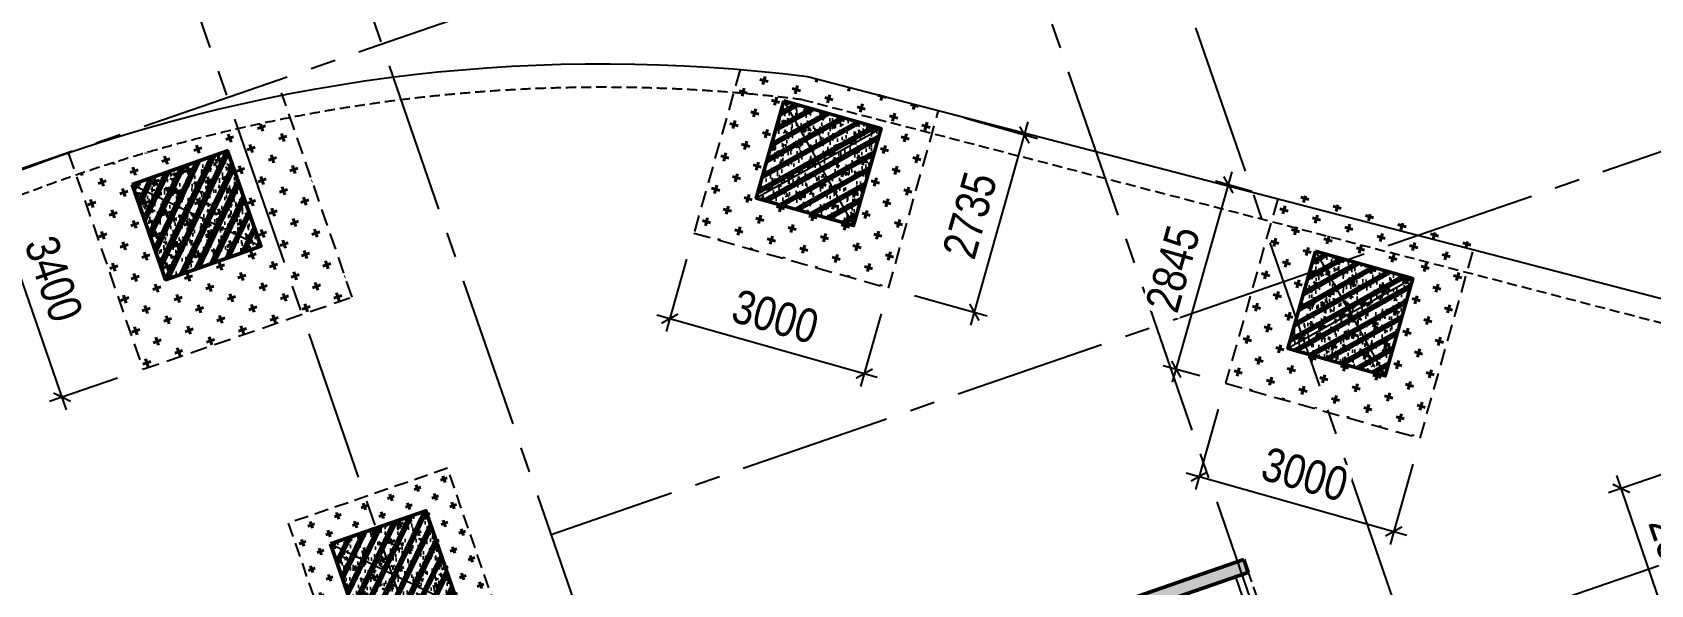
# Model space of a CAD drawing. Header units: millimetres. Extents: x -80883 to 1826631, y -376836 to 309394.
# Drawn here: x 1331185 to 1355204, y -296226 to -288030 of the extents above; entities that cross this region are included whole.
import ezdxf

# ---------------------------------------------------------------- set-up
doc = ezdxf.new("R2010")
doc.units = ezdxf.units.MM
doc.header["$LTSCALE"] = 100
doc.header["$PDMODE"] = 32
doc.header["$PDSIZE"] = 2.5
for name, pattern in [('CENTER2', [1.125, 0.75, -0.125, 0.125, -0.125]), ('DASHED', [4.5, 3, -1.5]), ('HIDDEN', [0.375, 0.25, -0.125])]:
    doc.linetypes.add(name, pattern=pattern)
for name, color, linetype, lineweight in [('0-Hatch', 250, 'Continuous', 40), ('KT-Net cot vach', 6, 'Continuous', 50), ('xref.asix of  podium$0$xref.asix of  podium$0$ST_MBDV Cot vach 220805$0$KT-Net cot vach', 6, 'Continuous', 50)]:
    doc.layers.add(name, color=color, linetype=linetype, lineweight=lineweight)
for name, color, linetype in [('0-khuat', 3, 'HIDDEN'), ('A-GLAZ', 135, 'Continuous'), ('ccu11-Khuat', 9, 'DASHED'), ('ccu11-Thay', 7, 'Continuous'), ('ccu12-Truc', 13, 'CENTER2'), ('KC2-DIM', 251, 'Continuous'), ('KT-Dim', 8, 'Continuous'), ('xref.asix of  podium$0$xref.asix of  podium$0$KT-Hatch', 251, 'Continuous')]:
    doc.layers.add(name, color=color, linetype=linetype)
doc.styles.add('Arial Narrow', font='ARIALN.TTF')
doc.dimstyles.new('ccu12-200', dxfattribs={"dimscale": 200, "dimtxt": 2.5, "dimasz": 1, "dimexe": 1, "dimexo": 2, "dimgap": 1, "dimtad": 1, "dimdec": 0, "dimrnd": 5, "dimdsep": 46, "dimtxsty": 'Arial Narrow', "dimblk": 'ARCHTICK', "dimcen": -1, "dimdle": 1, "dimclrd": 256, "dimclre": 256, "dimclrt": 3, "dimadec": 0, "dimazin": 2, "dimtfac": 0.1, "dimtdec": 0, "dimtmove": 0, "dimatfit": 1, "dimldrblk": 'ARCHTICK', "dimfxl": 1, "dimtvp": 0.8333333333333334, "dimtolj": 1, "dimtzin": 12, "dimarcsym": 0})
pattern_1 = [(49.99999999999999, (550, -550), (286.9040730403014, -25.10085399303804), [30, -330]), (355, (550, -550), (-55.50053344520001, 300.8768534800047), [24, -264]), (100.4514, (573.908672, -552.091736), (231.4037526856086, 275.7758168243814), [25.496076, -280.4568448]), (46.18420000000001, (550, -470), (426.8964194502578, -66.20760573160723), [45, -495]), (96.6356, (585.574698, -475.5173228), (373.8650822194813, 389.6471483601767), [38.2441152, -420.6852]), (351.1842, (550, -470), (373.8647780534509, 389.6474403701299), [36, -396]), (21, (590, -490), (238.7628208473847, -161.0475562661355), [30, -330]), (326.0000000000001, (590, -490), (97.32613276863269, 290.0600180187412), [24, -264]), (71.4514, (609.8968932, -503.4206424), (336.089051432596, 129.012198683981), [25.496076, -280.4568448]), (37.50000000000001, (550, -550), (4.863942126916267, 133.1575415325246), [0, -260.8, 0, -268, 0, -265]), (7.499999999999999, (550, -550), (105.2278149768594, 157.7646847529441), [0, -152.8, 0, -254.8, 0, -101]), (327.5, (460.8, -550), (213.5289744689636, -9.021948693751902), [0, -100, 0, -312, 0, -414]), (317.5, (420.8, -550), (233.2744677369545, 40.04199293292709), [0, -130, 0, -207.2, 0, -294]), (45, (550, -550), (-120.2081528017131, 120.2081528017131), []), (45, (550, -501), (-120.2081528017131, 120.2081528017131), [])]

# ---------------------------------------------------------------- blocks, each defined once
blk = doc.blocks.new('_ARCHTICK')
at = {"color": 0, "linetype": 'ByBlock', "const_width": 0.15}
blk.add_lwpolyline([(-0.5, -0.5), (0.5, 0.5)], dxfattribs=at)
blk = doc.blocks.new('*D971')
at = {"layer": 'Defpoints', "color": 0, "transparency": 16777216}
for p in [(341485.0128966325, -41507.42828786184), (342232.6258974263, -43672.86507963808), (336750.1735388606, -45565.67149764697)]:
    blk.add_point(p, dxfattribs=at)
at = {"layer": 'KT-Dim', "lineweight": -2, "transparency": 16777216}
for p, q in [((335813.5104570654, -43465.5038936504), (341674.0629779513, -41442.15910100234)), ((342102.087523707, -43294.7649170004), (341419.7437097728, -41318.37820654304)), ((336619.6351651413, -45187.57133500928), (335937.2913515247, -43211.18462547187))]:
    blk.add_line(p, q, dxfattribs=at)
at = {"layer": 'KT-Dim', "lineweight": -2, "transparency": 16777216, "xscale": 200, "yscale": 200, "zscale": 200}
for p, rotation in [((341485.0128966324, -41507.42828786196), 19.04713796363416), ((336002.5605383843, -43400.23470679078), 199.0471379636342)]:
    blk.add_blockref('_ARCHTICK', p, dxfattribs=dict(at, rotation=rotation))
at = {"layer": 'KT-Dim', "color": 3, "transparency": 16777216, "insert": (338595.205821296, -42023.47175388744), "char_height": 500, "attachment_point": 5, "rotation": 19.047137963634164, "style": 'Arial Narrow'}
blk.add_mtext('\\A1;5800', dxfattribs=at)
blk = doc.blocks.new('LOI-B2-T1-PN')
at = {"layer": 'xref.asix of  podium$0$xref.asix of  podium$0$KT-Hatch'}
h = blk.add_hatch(dxfattribs=at)
h.set_pattern_fill('BTCT', color=256, scale=40)
h.set_pattern_definition([(49.99999999999999, (106559.8543703833, -42147.03074568091), (286.9040730403014, -25.10085399303804), [30, -330]), (355, (106559.8543703833, -42147.03074568091), (-55.50053344520001, 300.8768534800047), [24, -264]), (100.4514, (106583.7630423827, -42149.12248168094), (231.4037526856086, 275.7758168243814), [25.496076, -280.4568448]), (46.18420000000001, (106559.8543703833, -42067.03074568091), (426.8964194502578, -66.20760573160723), [45, -495]), (96.6356, (106595.4290683826, -42072.54806848092), (373.8650822194813, 389.6471483601767), [38.2441152, -420.6852]), (351.1842, (106559.8543703833, -42067.03074568091), (373.8647780534509, 389.6474403701299), [36, -396]), (21, (106599.8543703833, -42087.03074568091), (238.7628208473847, -161.0475562661355), [30, -330]), (326.0000000000001, (106599.8543703833, -42087.03074568091), (97.32613276863269, 290.0600180187412), [24, -264]), (71.4514, (106619.7512635828, -42100.45138808095), (336.089051432596, 129.012198683981), [25.496076, -280.4568448]), (37.50000000000001, (106559.8543703833, -42147.03074568091), (4.863942126916267, 133.1575415325246), [0, -260.8, 0, -268, 0, -265]), (7.499999999999999, (106559.8543703833, -42147.03074568091), (105.2278149768594, 157.7646847529441), [0, -152.8, 0, -254.8, 0, -101]), (327.5, (106470.6543703841, -42147.03074568091), (213.5289744689636, -9.021948693751902), [0, -100, 0, -312, 0, -414]), (317.5, (106430.6543703841, -42147.03074568091), (233.2744677369545, 40.04199293292709), [0, -130, 0, -207.2, 0, -294]), (45, (106559.8543703833, -42147.03074568091), (-106.0660171779821, 106.0660171779821), []), (45, (106630.5650483833, -42147.03074568091), (-106.0660171779821, 106.0660171779821), [])])
h.paths.add_polyline_path([(49433.65392537578, 3363.971816275036), (49622.7040067052, 3429.241003099829), (52034.40045988164, -3556.159502078313), (48915.07411792106, -4633.101084687049), (48640.94353325642, -3839.090743097011), (45994.24239462405, -4752.85935864388), (45691.49887049547, -3875.972566526849), (45975.0739924924, -3778.068786289543), (46163.59643967613, -4324.117936077528), (48526.72245631344, -3508.253100767964), (46111.76254379726, 3486.599908476695), (43748.63652715995, 2670.735073167132), (43919.0946075113, 2177.008775634924), (43635.51948551438, 2079.104995397851), (43350.84032822005, 2903.668935258873), (49116.867808813, 4894.379133414477), (49182.13699563942, 4705.32905208366), (46346.38577567576, 3726.291249711998), (49117.06275638728, -4298.884702786105), (51763.76389501966, -3385.116087239236)])
h.paths.add_polyline_path([(45550.82427813089, -2549.2432576383), (45267.24915613397, -2647.147037875606), (44875.63403518661, -1512.846549890004), (45159.20915718167, -1414.942769652931)], flags=17)
h.paths.add_polyline_path([(44734.95944282017, -186.1172410016879), (44451.38432082511, -284.0210212389939), (44059.76919987588, 850.2794667466078), (44343.34432187281, 948.1832469836809)], flags=17)
h.paths.add_polyline_path([(42855.74765053182, -4855.010368898511), (42572.17252853489, -4952.914149135584), (42759.82144065551, -5496.433132962091), (40396.69542402006, -6312.297968271887), (37981.73551150202, 682.555040972773), (40344.86152813933, 1498.419876282569), (40516.1931435538, 1002.163412788883), (40799.76826555072, 1100.067193025956), (40514.21557319327, 1927.161298848689), (37583.93931256398, 915.4889030647464), (40227.34137896611, -6741.039390838239), (43157.61763959541, -5729.366995054064)])
h.paths.add_polyline_path([(42431.49793617032, -3626.184840247501), (42147.92281417339, -3724.088620484574), (41756.30769322603, -2589.788132498972), (42039.88281522109, -2491.884352261899)], flags=17)
h.paths.add_polyline_path([(41615.63310086145, -1263.058823610656), (41332.05797886453, -1360.962603847962), (40940.4428579153, -226.6621158623602), (41224.01797991223, -128.7583356250543)], flags=17)
at = {"layer": 'ccu11-Khuat', "color": 6, "ltscale": 0.5}
blk.add_lwpolyline([(49182.13699563779, 4705.32905208302), (49622.7040067052, 3429.241003099829)], dxfattribs=at)
at = {"layer": 'ccu11-Thay', "color": 6, "ltscale": 0.5}
blk.add_lwpolyline([(48993.08691430814, 4640.059865258751), (49433.65392537578, 3363.971816275036)], dxfattribs=at)
at = {"layer": 'xref.asix of  podium$0$xref.asix of  podium$0$ST_MBDV Cot vach 220805$0$KT-Net cot vach', "extrusion": (-3.35282951705558e-09, 1.998521292752062e-08, 0.9999999999999999)}
for p, q in [((49116.867808813, 4894.379133414477), (43350.84032822005, 2903.668935258873)), ((49182.13699563942, 4705.32905208366), (46346.38577567576, 3726.291249711998))]:
    blk.add_line(p, q, dxfattribs=at)
at = {"layer": 'xref.asix of  podium$0$xref.asix of  podium$0$ST_MBDV Cot vach 220805$0$KT-Net cot vach', "color": 6, "extrusion": (-3.35282951705558e-09, 1.998521292752062e-08, 0.9999999999999999)}
blk.add_line((49182.13699563942, 4705.32905208366), (49116.867808813, 4894.379133414477), dxfattribs=at)
blk = doc.blocks.new('*U151')
h = blk.add_hatch()
h.set_pattern_fill('VATLIEU04', color=250, scale=40, style=0, pattern_type=2)
h.set_pattern_definition(pattern_1)
h.paths.add_polyline_path([(-475, 475), (1025, 475), (1025, -1025), (-475, -1025)])
at = {"color": 6, "ltscale": 0.25}
blk.add_lwpolyline([(-475, 475), (1025, 475), (1025, -1025), (-475, -1025)], close=True, dxfattribs=at)
at = {"layer": 'Defpoints', "linetype": 'ByBlock', "ltscale": 30}
for p, q in [((1025, 475), (-475, -1025)), ((-475, 475), (1025, -1025))]:
    blk.add_line(p, q, dxfattribs=at)
blk = doc.blocks.new('*U160')
h = blk.add_hatch()
h.set_pattern_fill('VATLIEU04', color=250, scale=40, style=0, pattern_type=2)
h.set_pattern_definition(pattern_1)
h.paths.add_polyline_path([(-475, 475), (1025, 475), (1025, -1025), (-475, -1025)])
at = {"color": 6, "ltscale": 0.25}
blk.add_lwpolyline([(-475, 475), (1025, 475), (1025, -1025), (-475, -1025)], close=True, dxfattribs=at)
at = {"layer": 'Defpoints', "linetype": 'ByBlock', "ltscale": 30}
for p, q in [((1025, 475), (-475, -1025)), ((-475, 475), (1025, -1025))]:
    blk.add_line(p, q, dxfattribs=at)
blk = doc.blocks.new('MBDVCOTVACH-T2-T6-PN')
at = {"layer": 'KT-Net cot vach'}
for name, p, rotation in [('*U151', (42617.06634774548, 11115.84079899138), 344.2212204098554), ('*U151', (33220.94150426495, 10173.40535833163, -5.460167990958831e-05), 19.35977521795311), ('*U160', (50507.94334054622, 8886.103875764413), 344.2212204098554), ('*U151', (36164.08893354633, 4835.222883307375, 0.003742682589996882), 19.04713795399666)]:
    blk.add_blockref(name, p, dxfattribs=dict(at, rotation=rotation))
blk = doc.blocks.new('MBKC-T3-PN')
at = {"layer": 'ccu11-Khuat', "ltscale": 0.5, "elevation": -0.0003901197252574179}
blk.add_lwpolyline([(31224.41949791997, 10401.15608117677, -0.1203839840985264), (42572.85465626395, 11719.39024886949), (58379.85115727969, 7611.132730447047, -0.2258253160871416), (60186.44089432061, 5977.409135053749), (65551.80771612958, -9531.095751609828, 0.2919429440186994), (69736.50495830015, -12426.6161779894), (99368.00793614518, -12426.6161779894, -0.2609853684017961), (101894.5837610736, -14307.26193159987), (105248.9736585456, -29866.61846812873, -0.450430548376512), (100589.6931814908, -35326.6158653514), (55455.61416863091, -35326.6158653514, -0.3270381078692864), (50922.90468503162, -31997.94642836676), (46413.0024276413, -18965.37748569861, 0.4276044270060953), (30445.87231722521, -12504.80555859185), (12824.43251889106, -18584.35473983688, -0.1315578741241553), (10225.70651983377, -18473.84767023224), (9061.065310114762, -18020.38528109412, -0.1846755877232493), (7455.469289202709, -16623.04162249499), (2976.957835427951, -9107.263866643538, -0.02202630655650502), (-406.9169527727645, -3413.25466246967, -0.3992423458823245), (1800.966408062493, 257.1217708188342)], format="xyb", close=True, dxfattribs=at)
at = {"layer": 'ccu11-Thay', "elevation": -0.0003901197252574179}
blk.add_lwpolyline([(31106.50862324028, 10730.72166345781, -0.1205795836710196), (42638.87427653908, 12063.859528495), (58473.93031160696, 7948.309303218033, -0.2272385897093211), (60513.964432284, 6101.209794561379), (65878.81921774126, -9405.815059417277, 0.2908633368540378), (69743.13952882006, -12076.6161779894), (99390.07919017388, -12076.6161779894, -0.2655275921417467), (102229.2245215473, -14198.71881677723), (105593.7353260962, -29805.02123810095, -0.4513714951595503), (100592.7770390881, -35676.6158653514), (55455.39553553029, -35676.6158653514, -0.3267809868965265), (50590.57907296135, -32107.86789232772), (46084.8424524439, -19087.33667168533, 0.427810969143063), (30575.2745344413, -12830.40558466513), (12920.16765186726, -18921.57020124164, -0.1330764012900887), (10109.49357222929, -18804.19336872117), (8937.306803341722, -18347.79305564612, -0.183720991931343), (7150.621857264778, -16795.18900673359), (2680.126648878446, -9292.86400619999, -0.02215701127767281), (-737.5723420327995, -3537.213185448665, -0.4024491153328594), (1696.95094252727, 591.477936539799), (31106.50862324028, 10730.72166345781)], format="xyb", dxfattribs=at)
blk = doc.blocks.new('MC3000X3000')
at = {"layer": '0-Hatch', "ltscale": 2}
h = blk.add_hatch(dxfattribs=at)
h.set_pattern_fill('CROSS', color=256, scale=1000, style=0)
h.set_pattern_definition([(360, (0, -4.656612873077393e-10), (250, 250), [125, -375]), (90, (62.5, -62.50000000046566), (-250, 250), [125, -375])])
h.paths.add_polyline_path([(7876789.000000002, 1547059), (7876789.000000002, 1550059), (7873789.000000002, 1550059), (7873789.000000002, 1547059)])
at = {"layer": '0-khuat', "ltscale": 10}
blk.add_lwpolyline([(7873789.000000002, 1547059), (7876789.000000002, 1547059), (7876789.000000002, 1550059), (7873789.000000002, 1550059)], close=True, dxfattribs=at)
blk = doc.blocks.new('MBKC-N-T3')
at = {"layer": '0-Hatch', "ltscale": 2}
h = blk.add_hatch(dxfattribs=at)
h.set_pattern_fill('CROSS', color=256, scale=999.9999999999999, angle=164.2212204098741, style=0)
h.set_pattern_definition([(164.2212204098741, (8042435.489576856, -640495.130652626), (-308.5606566022942, -172.5987288399341), [124.9999999999994, -374.9999999999978]), (254.2212204098741, (8042392.339894645, -640417.9904884754), (172.5987288399341, -308.5606566022942), [125, -374.9999999999999])])
edge = h.paths.add_edge_path()
edge.add_line((44586.42353469785, 11557.69018123636), (42638.87529900065, 12063.86032439285))
edge.add_arc((39596.52587840916, -12165.34503259504), 24419.46523222947, 82.84309025363818, 85.19620385804187)
edge.add_line((41641.50630159327, 12168.3422608847), (40955.56100985501, 9740.831703689124))
edge.add_line((40955.56100985501, 9740.831703689124), (43842.51732250769, 8925.060137114662))
edge.add_line((43842.51732250769, 8925.060137114662), (44586.42353469785, 11557.69018123636))
h = blk.add_hatch(dxfattribs=at)
h.set_pattern_fill('CROSS', color=256, scale=1000, angle=109.047137953997, style=0)
h.set_pattern_definition([(109.0471379539969, (4067550.98721924, -6929127.166334073), (-317.8990851971258, 154.7261181275824), [124.9999999999994, -374.9999999999977]), (199.0471379539969, (4067589.668748772, -6929047.691562775), (-154.7261181275824, -317.8990851971258), [124.9999999999994, -374.9999999999977])])
edge = h.paths.add_edge_path()
edge.add_arc((39022.87657557009, -10286.73287659814), 22106.47317400543, 100.5728557533149, 109.1161050810276)
edge.add_line((31783.37139859516, 10600.72079745162), (32778.06071958435, 7719.635461929371))
edge.add_line((32778.06071958435, 7719.635461929371), (35882.5847799466, 8791.466584571172))
edge.add_line((35882.5847799466, 8791.466584571172), (34966.65579922497, 11444.42515068076))
h = blk.add_hatch(dxfattribs=at)
h.set_pattern_fill('CROSS', color=256, scale=999.9999999999999, angle=164.2212204098741, style=0)
h.set_pattern_definition([(164.2212204098741, (8050326.366569657, -642724.8675758529), (-308.5606566022942, -172.5987288399341), [124.9999999999994, -374.9999999999978]), (254.2212204098741, (8050283.216887446, -642647.7274117023), (172.5987288399341, -308.5606566022942), [125, -374.9999999999999])])
h.paths.add_polyline_path([(49662.20956923068, 10398.05109311565), (48846.43800265621, 7511.09478046227), (51733.39431530889, 6695.323213887808), (52549.16588188335, 9582.279526541184)])
at = {"layer": '0-khuat', "ltscale": 10}
for points in [[(41641.5063015935, 12168.3422608847), (40955.56100985501, 9740.831703689124), (43842.51732250769, 8925.060137114662), (44586.42353469785, 11557.69018123636)], [(31669.14999424038, 10931.55938810005), (32778.06071958435, 7719.635461929371), (35882.584779948, 8791.466584567446), (34835.8284263087, 11823.36239031964)], [(49620.2061353724, 10249.40399201651), (48846.43800265621, 7511.09478046227), (51733.39431530889, 6695.323213887808), (52524.3909505296, 9494.602844246896)]]:
    blk.add_lwpolyline(points, dxfattribs=at)
at = {"layer": '0-khuat', "linetype": 'HIDDEN', "ltscale": 10, "xscale": 0.8333333333333334, "yscale": 0.8333333333333334, "zscale": 0.8333333333333334, "rotation": 109.0471379540067}
blk.add_blockref('MC3000X3000', (3398061.476095624, -5777635.132940679, 0.003742682589986082), dxfattribs=at)
blk = doc.blocks.new('*D1155')
at = {"layer": 'Defpoints', "color": 0, "ltscale": 0.5, "transparency": 16777216}
for p in [(1331718.354309659, -289817.8947749966), (1330517.633544541, -290232.4413723595), (1332827.264897655, -293029.8183033425)]:
    blk.add_point(p, dxfattribs=at)
at = {"layer": 'KC2-DIM', "lineweight": -2, "ltscale": 0.5, "transparency": 16777216}
for p, q in [((1331340.254146999, -289948.4331486522), (1330328.583463211, -290297.7105591873)), ((1331691.813319365, -293633.4149820352), (1330452.364357713, -290043.3912910296)), ((1332449.164734995, -293160.3566769981), (1331437.494051207, -293509.6340875332))]:
    blk.add_line(p, q, dxfattribs=at)
at = {"layer": 'KC2-DIM', "lineweight": -2, "ltscale": 0.5, "transparency": 16777216, "xscale": 200, "yscale": 200, "zscale": 200}
for p, rotation in [((1330517.633544541, -290232.4413723595), 109.0471379539886), ((1331626.544132537, -293444.3649007053), 289.0471379539886)]:
    blk.add_blockref('_ARCHTICK', p, dxfattribs=dict(at, rotation=rotation))
at = {"layer": 'KC2-DIM', "color": 3, "ltscale": 0.5, "transparency": 16777216, "insert": (1331502.448582003, -291689.8222403924), "char_height": 500, "attachment_point": 5, "rotation": 289.04713795398857, "style": 'Arial Narrow', "bg_fill": 3, "box_fill_scale": 1.1, "bg_fill_color": 256, "bg_fill_true_color": 13158600, "bg_fill_transparency": 0}
blk.add_mtext('\\A1;3400', dxfattribs=at)
blk = doc.blocks.new('*D1190')
at = {"layer": 'Defpoints', "color": 0, "ltscale": 0.5, "transparency": 16777216}
for p in [(1341004.765187925, -291008.6220615827), (1343891.721500578, -291824.3936281572), (1343532.790545587, -293094.6242034495)]:
    blk.add_point(p, dxfattribs=at)
at = {"layer": 'KC2-DIM', "lineweight": -2, "ltscale": 0.5, "transparency": 16777216}
for p, q in [((1340895.995645715, -291393.5495699365), (1340591.44946183, -292471.3163910519)), ((1340453.370478758, -292224.46786577), (1343725.254299764, -293149.0089745544)), ((1343782.951958368, -292209.3211365109), (1343478.405774482, -293287.0879576263))]:
    blk.add_line(p, q, dxfattribs=at)
at = {"layer": 'KC2-DIM', "lineweight": -2, "ltscale": 0.5, "transparency": 16777216, "xscale": 200, "yscale": 200, "zscale": 200}
for p, rotation in [((1340645.834232935, -292278.852636875), 164.221220409865), ((1343532.790545587, -293094.6242034495), 344.2212204098649)]:
    blk.add_blockref('_ARCHTICK', p, dxfattribs=dict(at, rotation=rotation))
at = {"layer": 'KC2-DIM', "color": 3, "ltscale": 0.5, "transparency": 16777216, "insert": (1342213.11564804, -292248.6076809898), "char_height": 500, "attachment_point": 5, "rotation": 344.22122040986494, "style": 'Arial Narrow', "bg_fill": 3, "box_fill_scale": 1.1, "bg_fill_color": 256, "bg_fill_true_color": 13158600, "bg_fill_transparency": 0}
blk.add_mtext('\\A1;3000', dxfattribs=at)
blk = doc.blocks.new('*D1191')
at = {"layer": 'Defpoints', "color": 0, "ltscale": 0.5, "transparency": 16777216}
for p in [(1344635.627433304, -289191.7645730393), (1345910.320463776, -289551.9564906697), (1343891.721500578, -291824.3936281572)]:
    blk.add_point(p, dxfattribs=at)
at = {"layer": 'KC2-DIM', "lineweight": -2, "ltscale": 0.5, "transparency": 16777216}
for p, q in [((1345020.554941657, -289300.5341152492), (1346102.784217953, -289606.3412617748)), ((1345112.029759945, -292377.0492999645), (1345964.705234881, -289359.4927364928)), ((1344276.649008932, -291933.1631703671), (1345358.878285227, -292238.9703168926))]:
    blk.add_line(p, q, dxfattribs=at)
at = {"layer": 'KC2-DIM', "lineweight": -2, "ltscale": 0.5, "transparency": 16777216, "xscale": 200, "yscale": 200, "zscale": 200}
for p, rotation in [((1345910.320463776, -289551.9564906697), 74.2212204098666), ((1345166.41453105, -292184.5855457876), 254.2212204098666)]:
    blk.add_blockref('_ARCHTICK', p, dxfattribs=dict(at, rotation=rotation))
at = {"layer": 'KC2-DIM', "color": 3, "ltscale": 0.5, "transparency": 16777216, "insert": (1345100.236758241, -290744.4677594497), "char_height": 500, "attachment_point": 5, "rotation": 74.2212204098666, "style": 'Arial Narrow', "bg_fill": 3, "box_fill_scale": 1.1, "bg_fill_color": 256, "bg_fill_true_color": 13158600, "bg_fill_transparency": 0}
blk.add_mtext('\\A1;2735', dxfattribs=at)
blk = doc.blocks.new('*D1192')
at = {"layer": 'Defpoints', "color": 0, "ltscale": 0.5, "transparency": 16777216}
for p in [(1348895.642180726, -293238.3589848095), (1351782.598493379, -294054.1305513841), (1351391.982638146, -295436.4916868943)]:
    blk.add_point(p, dxfattribs=at)
at = {"layer": 'KC2-DIM', "lineweight": -2, "ltscale": 0.5, "transparency": 16777216}
for p, q in [((1348786.872638517, -293623.2864931633), (1348450.641554389, -294813.1838744966)), ((1351673.82895117, -294439.0580597379), (1351337.597867042, -295628.9554410712)), ((1348312.562571317, -294566.3353492148), (1351584.446392323, -295490.8764579992))]:
    blk.add_line(p, q, dxfattribs=at)
at = {"layer": 'KC2-DIM', "lineweight": -2, "ltscale": 0.5, "transparency": 16777216, "xscale": 200, "yscale": 200, "zscale": 200}
for p, rotation in [((1348505.026325494, -294620.7201203197), 164.221220409865), ((1351391.982638146, -295436.4916868943), 344.2212204098649)]:
    blk.add_blockref('_ARCHTICK', p, dxfattribs=dict(at, rotation=rotation))
at = {"layer": 'KC2-DIM', "color": 3, "ltscale": 0.5, "transparency": 16777216, "insert": (1350072.307740599, -294590.4751644346), "char_height": 500, "attachment_point": 5, "rotation": 344.22122040986494, "style": 'Arial Narrow', "bg_fill": 3, "box_fill_scale": 1.1, "bg_fill_color": 256, "bg_fill_true_color": 13158600, "bg_fill_transparency": 0}
blk.add_mtext('\\A1;3000', dxfattribs=at)
blk = doc.blocks.new('*D1193')
at = {"layer": 'Defpoints', "color": 0, "ltscale": 0.5, "transparency": 16777216}
for p in [(1348937.106178041, -290293.1214975737), (1349669.410313443, -290500.0497732554), (1348895.642180727, -293238.3589848096)]:
    blk.add_point(p, dxfattribs=at)
at = {"layer": 'KC2-DIM', "lineweight": -2, "ltscale": 0.5, "transparency": 16777216}
for p, q in [((1348108.95327422, -293223.8944633048), (1348991.490949146, -290100.6577433968)), ((1349284.482805089, -290391.2802310454), (1348744.642423864, -290238.7367264687)), ((1348510.714672373, -293129.5894425997), (1347970.874291148, -292977.0459380229))]:
    blk.add_line(p, q, dxfattribs=at)
at = {"layer": 'KC2-DIM', "lineweight": -2, "ltscale": 0.5, "transparency": 16777216, "xscale": 200, "yscale": 200, "zscale": 200}
for p, rotation in [((1348937.106178041, -290293.1214975737), 74.22122040986775), ((1348163.338045325, -293031.4307091279), 254.2212204098678)]:
    blk.add_blockref('_ARCHTICK', p, dxfattribs=dict(at, rotation=rotation))
at = {"layer": 'KC2-DIM', "color": 3, "ltscale": 0.5, "transparency": 16777216, "insert": (1348112.09137251, -291538.4728445719), "char_height": 500, "attachment_point": 5, "rotation": 74.22122040986775, "style": 'Arial Narrow', "bg_fill": 3, "box_fill_scale": 1.1, "bg_fill_color": 256, "bg_fill_true_color": 13158600, "bg_fill_transparency": 0}
blk.add_mtext('\\A1;2845', dxfattribs=at)
blk = doc.blocks.new('*D1195')
at = {"layer": 'Defpoints', "color": 0, "ltscale": 0.5, "transparency": 16777216}
for p in [(1355970.763838233, -294388.623543972), (1354768.255017751, -294798.0314679412), (1356776.492165812, -296755.2006522798)]:
    blk.add_point(p, dxfattribs=at)
at = {"layer": 'KC2-DIM', "lineweight": -2, "ltscale": 0.5, "transparency": 16777216}
for p, q in [((1355592.108027779, -294517.5412588498), (1354578.927112524, -294862.4903253801)), ((1355638.442202769, -297353.9364814761), (1354703.796160312, -294608.7035627141)), ((1356397.836355357, -296884.1183671576), (1355384.655440103, -297229.0674336879))]:
    blk.add_line(p, q, dxfattribs=at)
at = {"layer": 'KC2-DIM', "lineweight": -2, "ltscale": 0.5, "transparency": 16777216, "xscale": 200, "yscale": 200, "zscale": 200}
for p, rotation in [((1354768.255017751, -294798.0314679412), 108.8017305324802), ((1355573.98334533, -297164.608576249), 288.8017305324802)]:
    blk.add_blockref('_ARCHTICK', p, dxfattribs=dict(at, rotation=rotation))
at = {"layer": 'KC2-DIM', "color": 3, "ltscale": 0.5, "transparency": 16777216, "insert": (1355602.111372345, -295834.583786087), "char_height": 500, "attachment_point": 5, "rotation": 288.8017305324802, "style": 'Arial Narrow', "bg_fill": 3, "box_fill_scale": 1.1, "bg_fill_color": 256, "bg_fill_true_color": 13158600, "bg_fill_transparency": 0}
blk.add_mtext('\\A1;2500', dxfattribs=at)
blk = doc.blocks.new('Grid-ST-flat-3')
at = {"layer": 'ccu12-Truc', "ltscale": 30}
for p, q in [((354060.2251921427, -35261.67722702224), (370215.9049475128, -82056.07930523856)), ((352169.7243788355, -35914.36909527634), (368325.4041342058, -82708.77117349271)), ((369404.6687134803, -36752.1382002916), (304555.4537775333, -59141.20830987486)), ((343189.8455156268, -39014.65546948351), (361219.3016763728, -91236.39007851167)), ((340897.6132794917, -39806.04435974167), (359986.9050177329, -95097.55833493307)), ((371917.5285306431, -44030.56765644263), (347796.6934022299, -52358.24085405765)), ((373810.3320323362, -49513.02102186111), (349695.2078323849, -57838.72253210987))]:
    blk.add_line(p, q, dxfattribs=at)
at = {"layer": 'KT-Dim'}
dim = blk.add_linear_dim(base=(341485.0128966325, -41507.42828786184), p1=(336750.1735388605, -45565.67149764694), p2=(342232.6258974262, -43672.86507963808), angle=19.04713796417834, dimstyle='ccu12-200', dxfattribs=at)
dim.commit()
dim.dimension.update_dxf_attribs({"geometry": '*D971', "text_midpoint": (338595.2058212961, -42023.47175388737)})

msp = doc.modelspace()

# ---------------------------------------------------------------- linework, layer by layer
at = {"layer": 'A-GLAZ'}
msp.add_lwpolyline([(1331155.712801311, -290018.7321018141, -0.1205795836710196), (1342688.078454609, -288685.5942367769), (1358523.134489677, -292801.1444620539, -0.2272385897093211), (1360563.168610354, -294648.2439707106), (1365928.023395812, -310155.2688246892, 0.2908633368540378), (1369792.34370689, -312826.0699432613), (1399439.283368244, -312826.0699432613, -0.2655275921417467), (1402278.428699618, -314948.1725820492), (1405642.939504167, -330554.4750033729, -0.4513714951595503), (1400641.981217158, -336426.0696306233), (1355504.599713601, -336426.0696306233, -0.3267809868965265), (1350639.783251032, -332857.3216575996), (1346134.046630514, -319836.7904369573, 0.427810969143063), (1330624.478712512, -313579.8593499371), (1312969.371829938, -319671.0239665136, -0.1330764012900887), (1310158.6977503, -319553.6471339931), (1308986.510981412, -319097.2468209181, -0.183720991931343), (1307199.826035335, -317544.6427720055), (1302729.330826949, -310042.3177714719, -0.02215701127767281), (1299311.631836038, -304286.6669507206, -0.4024491153328594), (1301746.155120598, -300157.9758287321), (1331155.712801311, -290018.7321018141)], format="xyb", dxfattribs=at)

# ---------------------------------------------------------------- block references
for name, p in [('Grid-ST-flat-3', (991086.621342859, -243129.7985158589)), ('MBKC-N-T3', (1300049.20417807, -300749.4537652719)), ('LOI-B2-T1-PN', (1300049.20417807, -300749.4537652719))]:
    msp.add_blockref(name, p)
at = {"layer": 'KC2-DIM', "ltscale": 0.5}
msp.add_blockref('MBKC-T3-PN', (1300049.20417807, -300749.4537652719), dxfattribs=at)
at = {"layer": 'KC2-DIM'}
msp.add_blockref('MBDVCOTVACH-T2-T6-PN', (1300049.20417807, -300749.4537652719), dxfattribs=at)

# ---------------------------------------------------------------- next in the draw order: dimensions: what is measured, and where the dimension line sits
at = {"layer": 'KC2-DIM', "ltscale": 0.5}
for p1, p2, distance, picture, middle in [((1332827.264897655, -293029.8183033425), (1331718.354309659, -289817.8947749966), 1270.2673880607845, '*D1155', (1331502.448582003, -291689.8222403924)), ((1341004.765187925, -291008.6220615827), (1343891.721500578, -291824.3936281572), -1319.9686151035157, '*D1190', (1342213.11564804, -292248.6076809898)), ((1348895.642180727, -293238.3589848096), (1351782.598493379, -294054.1305513841), -1436.4898382266767, '*D1192', (1350072.307740599, -294590.4751644346)), ((1356776.492165812, -296755.2006522798), (1355970.763838233, -294388.6235439721), 1270.2922150221366, '*D1195', (1355602.111372345, -295834.583786087))]:
    dim = msp.add_aligned_dim(p1=p1, p2=p2, distance=distance, dimstyle='ccu12-200', override={"dimfxl": 150, "dimtfill": 1}, dxfattribs=at)
    dim.commit()
    dim.dimension.update_dxf_attribs({"geometry": picture, "text_midpoint": middle})

# ---------------------------------------------------------------- next in the draw order: dimensions: what is measured, and where the dimension line sits
for p1, p2, distance, picture, middle in [((1343891.721500578, -291824.3936281572), (1344635.627433304, -289191.7645730393), -1324.6058053096099, '*D1191', (1345100.236758241, -290744.4677594497)), ((1348895.642180727, -293238.3589848096), (1349669.410313443, -290500.0497732554), 760.9787500340858, '*D1193', (1348112.09137251, -291538.4728445719))]:
    dim = msp.add_aligned_dim(p1=p1, p2=p2, distance=distance, dimstyle='ccu12-200', override={"dimfxl": 150, "dimtfill": 1}, dxfattribs=at)
    dim.commit()
    dim.dimension.update_dxf_attribs({"geometry": picture, "text_midpoint": middle})

doc.saveas('drawing.dxf')
